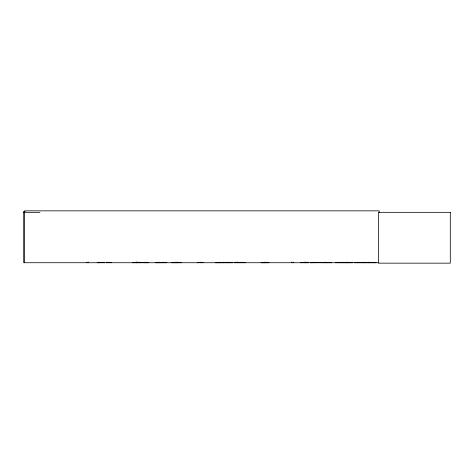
<?xml version="1.0" encoding="UTF-8"?>
<svg xmlns="http://www.w3.org/2000/svg" width="474" height="474" viewBox="0 0 474 474"><rect width="100%" height="100%" fill="white"/><g stroke="black" fill="none" stroke-linecap="round" stroke-linejoin="round"><path stroke-width="0.71" d="M261.221 262.306L261.227 262.726L268.847 262.709L268.847 262.306M355.127 262.726L355.139 262.389L375.835 262.389L375.835 262.709L355.127 262.697L355.127 262.389M375.769 262.709L375.775 262.389M355.127 262.543L375.835 262.525M300.765 262.661L308.082 262.685M171.57 262.726L181.163 262.685M171.665 262.661L171.683 262.306M215.682 262.726L232.165 262.685M155.508 262.726L166.878 262.685M161.184 262.661L161.166 262.306M197.356 262.726L202.973 262.341L203.014 262.726M99.984 262.726L104.339 262.341L104.387 262.726M237.912 262.673L237.936 262.092M320.436 262.673L320.483 262.341M97.3 262.726L99.534 262.673L99.522 262.199M139.279 262.661L139.255 262.199M157.125 262.673L157.155 262.341L157.202 262.726M339.04 262.673L339.07 262.341M345.131 262.673L345.167 262.341M215.889 262.673L215.919 262.341M361.229 262.673L361.265 262.341L361.301 262.726M155.733 262.673L155.768 262.341M136.097 262.673L136.115 262.306M140.796 262.673L132.536 262.709L132.542 262.306M234.245 262.673L245.295 262.685M238.161 262.673L238.209 262.341M25.181 211.38L23.7 211.38L23.7 262.726L378.477 262.726M23.7 212.334L39.958 212.334M234.594 262.395L244.08 262.395M322.089 262.395L331.581 262.395M335.651 262.395L345.143 262.395M234.577 262.519L244.104 262.531M322.071 262.531L331.599 262.531M335.633 262.519L345.161 262.519M106.851 262.341L111.2 262.685M148.581 262.709L142.674 262.673M320.483 262.62L310.482 262.726M322.077 262.697L331.593 262.697M335.639 262.697L352.378 262.709L352.372 262.306M136.192 262.726L136.222 262.199M347.282 262.726L347.329 262.306L347.436 262.673M177.353 262.709L177.282 262.199M148.273 262.673L148.22 262.341L148.166 262.726M146.958 262.673L146.91 262.341M139.16 262.673L139.107 262.341L139.06 262.726M137.199 262.661L137.312 262.199M325.543 262.673L325.602 262.199M245.028 262.673L244.981 262.341M241.355 262.673L241.313 262.341L241.266 262.726M110.94 262.673L110.892 262.341L110.851 262.726M147.147 262.673L147.1 262.341L147.059 262.726M161.213 262.661L161.231 262.306M220.902 262.673L220.866 262.341L220.837 262.726M177.614 262.726L177.59 262.306L177.667 262.673M181.068 262.661L181.05 262.306M317.793 262.661L317.781 262.306M305.718 262.62L305.718 262.341M226.821 262.726L226.726 262.341L226.691 262.726M344.752 262.673L344.699 262.306M140.162 262.673L140.162 262.306M379.218 212.334L379.218 210.847L24.535 210.847L24.535 262.726M372.072 262.306L372.072 262.726M368.796 262.199L368.796 262.726M368.6 262.199L368.6 262.726M366.9 262.306L366.9 262.726M366.467 262.306L366.467 262.726M364.773 262.199L364.773 262.726M364.577 262.199L364.577 262.726M349.776 262.306L349.776 262.726M348.384 262.199L348.426 262.726M346.458 262.199L346.458 262.726M346.322 262.199L346.322 262.726M346.115 262.199L346.115 262.726M345.196 262.306L345.196 262.726M343.68 262.306L343.68 262.726M342.761 262.199L342.761 262.726M342.554 262.199L342.554 262.726M339.1 262.306L339.1 262.726M327.718 262.306L327.718 262.726M325.691 262.199L325.691 262.726M325.176 262.306L325.176 262.726M320.537 262.306L320.537 262.726M320.104 262.199L320.015 262.726M317.989 262.306L317.989 262.726M314.001 262.199L314.001 262.726M313.747 262.199L313.747 262.726M310.381 262.306L310.381 262.726M308.183 262.306L308.183 262.726M307.336 262.199L307.336 262.726M306.731 262.092L306.731 262.726M306.512 262.306L306.512 262.726M306.465 262.306L306.465 262.726M305.665 262.306L305.611 262.726M305.303 262.092L305.303 262.726M304.818 262.199L304.818 262.726M304.788 262.199L304.794 262.726M304.557 262.199L304.557 262.726M300.783 262.306L300.783 262.726M293.151 262.092L293.151 262.726M291.717 262.092L291.717 262.726M265.671 262.199L265.671 262.726M265.173 262.199L265.162 262.726M264.907 262.092L264.848 262.726M264.8 262.306L264.8 262.726M244.934 262.306L244.934 262.726M242.421 262.199L242.421 262.726M242.291 262.199L242.291 262.726M238.256 262.306L238.256 262.726M237.225 262.199L237.225 262.726M237.095 262.199L237.095 262.726M236.455 262.092L236.455 262.726M234.583 262.306L234.583 262.726M231.875 262.306L231.875 262.726M228.687 262.199L228.687 262.726M228.498 262.199L228.498 262.726M226.519 262.306L226.519 262.726M223.319 262.199L223.319 262.726M223.118 262.199L223.118 262.726M221.808 262.306L221.808 262.726M219.527 262.199L219.527 262.726M219.326 262.199L219.326 262.726M215.954 262.306L215.954 262.726M201.029 262.199L201.029 262.726M200.846 262.199L200.846 262.726M197.658 262.306L197.658 262.726M179.036 262.306L179.036 262.726M177.175 262.199L177.175 262.726M177.027 262.199L177.027 262.726M176.98 262.306L176.932 262.726M176.109 262.199L176.109 262.726M175.712 262.199L175.712 262.726M175.457 262.199L175.457 262.726M173.703 262.306L173.703 262.726M166.587 262.306L166.587 262.726M163.376 262.199L163.376 262.726M163.186 262.199L163.186 262.726M159.211 262.199L159.211 262.726M159.021 262.199L159.021 262.726M157.617 262.199L157.617 262.726M155.81 262.306L155.81 262.726M146.857 262.306L146.857 262.726M146.697 262.199L146.656 262.726M144.215 262.199L144.215 262.726M144.06 262.199L144.06 262.726M142.591 262.306L142.591 262.726M140.885 262.306L140.885 262.726L140.814 262.199M140.66 262.306L140.66 262.726M139.415 262.199L139.415 262.726M139.344 262.306L139.344 262.726M137.78 262.092L137.78 262.726M137.134 262.306L137.134 262.726M136.986 262.199L136.986 262.726M136.488 262.199L136.476 262.726M136.417 262.306L136.417 262.726M136.299 262.092L136.299 262.726M108.179 262.199L108.179 262.726M108.042 262.199L108.042 262.726M106.81 262.306L106.81 262.726M103.154 262.199L103.154 262.726M103.012 262.199L103.012 262.726M100.346 262.306L100.346 262.726M99.635 262.306L99.635 262.726M99.457 262.199L99.457 262.726M97.709 262.306L97.709 262.726M88.442 262.092L88.442 262.726M86.961 262.092L86.961 262.726M450.3 212.334L378.382 212.334L378.382 263.153L450.3 263.153L450.3 212.334M348.686 262.726L348.686 262.199L348.651 262.726"/></g></svg>
